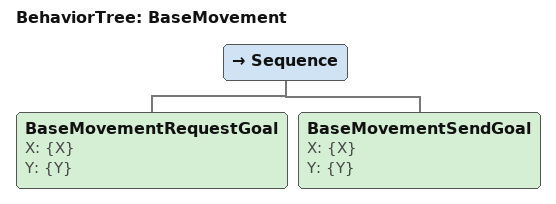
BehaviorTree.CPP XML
<root main_tree_to_execute = "BaseMovement" >
    <BehaviorTree ID="BaseMovement">
        <Sequence>
            <BaseMovementRequestGoal X="{X}" Y="{Y}"/>
            <BaseMovementSendGoal X="{X}" Y="{Y}"/>
        </Sequence>
    </BehaviorTree>

    <TreeNodeModel>
        <Action ID="BaseMovementRequestGoal">
            <output_port name="X" type="float"/>
            <output_port name="Y" type="float"/>
        </Action>
        <Action ID="BaseMovementSendGoal">
            <input_port name="X" type="float"/>
            <input_port name="Y" type="float"/>
        </Action>
    </TreeNodeModel>
 </root>
